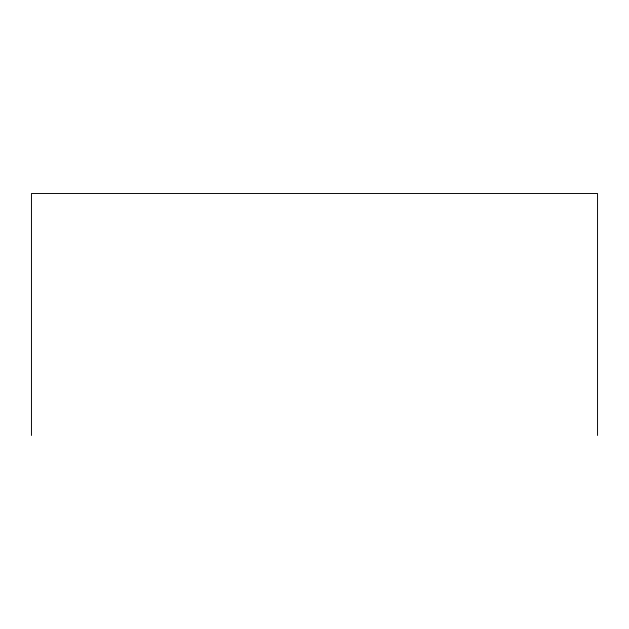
<?xml version="1.0" encoding="UTF-8"?>
<svg xmlns="http://www.w3.org/2000/svg" width="629" height="629" viewBox="0 0 629 629"><rect width="100%" height="100%" fill="white"/><g stroke="black" fill="none" stroke-linecap="round" stroke-linejoin="round"><path stroke-width="0.94" d="M597.55 435.472L597.55 193.528L31.45 193.528L31.45 435.472"/></g></svg>
